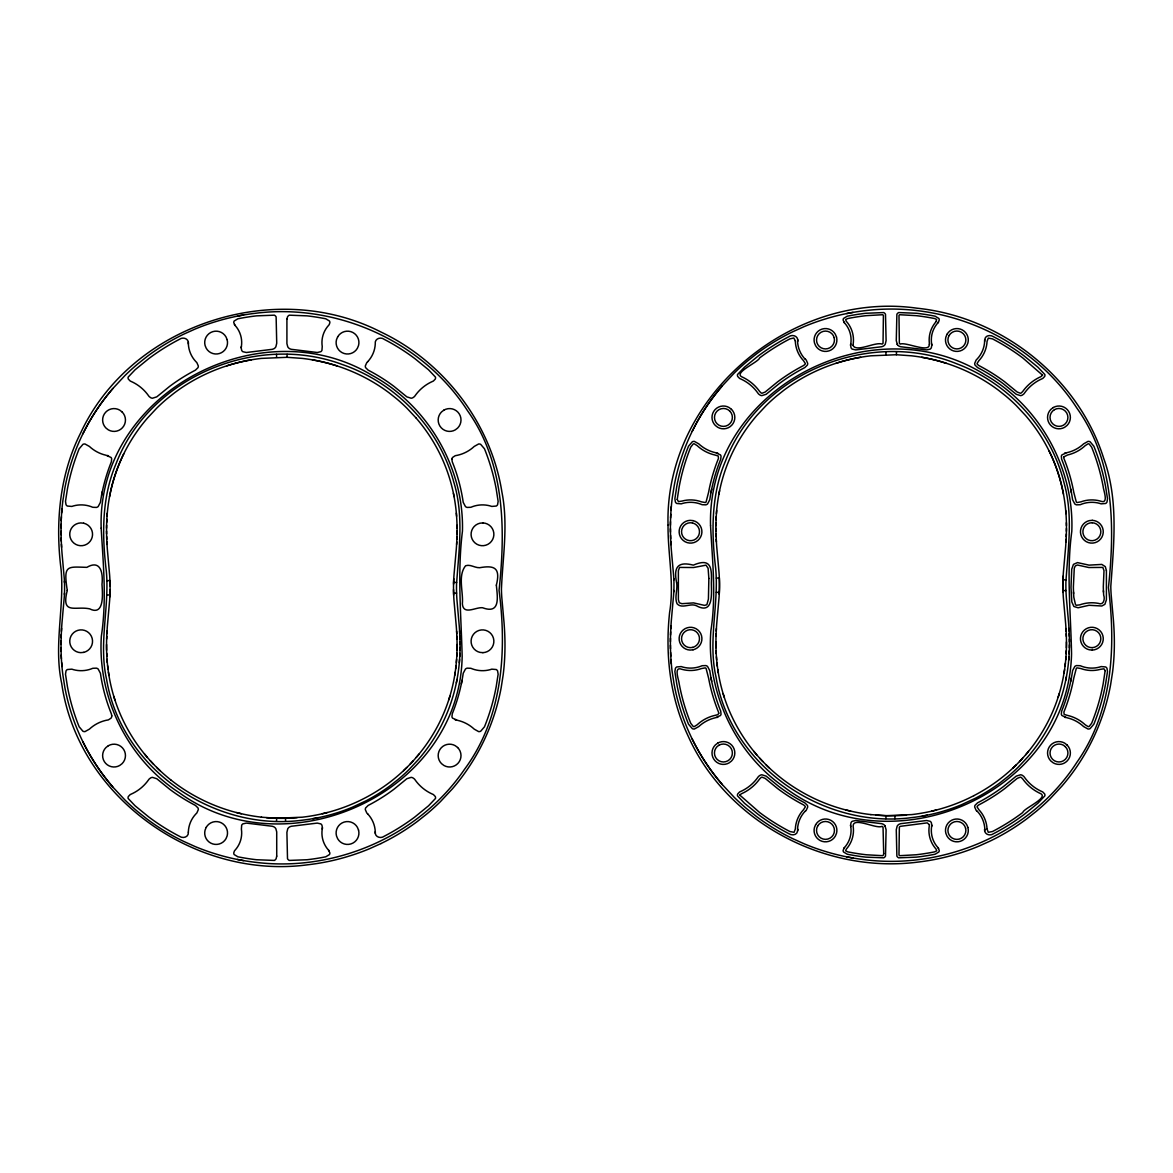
<?xml version="1.0" encoding="UTF-8"?>
<svg xmlns="http://www.w3.org/2000/svg" width="1173" height="1173" viewBox="0 0 1173 1173"><rect width="100%" height="100%" fill="white"/><g stroke="black" fill="none" stroke-linecap="round" stroke-linejoin="round"><path stroke-width="1.5" d="M456.884 636.323A225.377 225.377 0 0 1 457.074 644.52L457.074 647.379A192.401 192.401 0 0 1 456.781 656.264M1066.257 633.743A225.377 225.377 0 0 1 1066.448 641.939L1066.448 644.783A192.401 192.401 0 0 1 1066.169 653.684M188.354 343.894C189.205 338.792 183.105 336.49 179.425 339.334A219.102 219.102 0 0 0 148.78 358.601L135.1 369.774L128.136 377.134A3.182 3.182 0 0 0 128.326 379.055L130.188 380.99A7.551 7.551 0 0 0 131.039 381.401A42.213 42.213 0 0 1 148.399 395.536A6.862 6.862 0 0 0 149.382 396.738L150.774 397.735A4.853 4.853 0 0 0 152.475 398.219L156.757 396.87L169.645 386.372A184.41 184.41 0 0 1 195.436 370.155L197.988 367.662A3.944 3.944 0 0 0 198.31 365.947L196.859 362.648A10.762 10.762 0 0 0 195.862 361.621A27.756 27.756 0 0 1 188.354 343.894A8.856 8.856 0 0 0 188.252 342.179M367.75 813.959A27.756 27.756 0 0 1 375.272 831.701C374.407 836.789 380.521 839.091 384.187 836.261A219.102 219.102 0 0 0 414.831 816.995L428.526 805.807L435.491 798.461A3.182 3.182 0 0 0 435.3 796.526L433.438 794.59A7.551 7.551 0 0 0 432.588 794.194A42.213 42.213 0 0 1 415.227 780.06A6.862 6.862 0 0 0 414.245 778.843L412.837 777.846A4.853 4.853 0 0 0 411.151 777.376L406.855 778.711L393.981 789.224A184.41 184.41 0 0 1 368.175 805.426L365.639 807.933A3.944 3.944 0 0 0 365.316 809.634L366.768 812.948A10.762 10.762 0 0 0 367.75 813.959M241.198 347.809L241.682 350.375A3.827 3.827 0 0 0 242.826 351.695L246.345 352.501L271.154 349.451A7.009 7.009 0 0 0 272.473 349.275L273.808 348.777A5.103 5.103 0 0 0 275.86 346.812L276.725 343.22L276.124 316.886A4.12 4.12 0 0 0 274.335 315.17L256.564 315.86A224.952 224.952 0 0 0 237.87 318.792L234.16 321.021A3.182 3.182 0 0 0 233.764 322.707L235.069 325.405A25.601 25.601 0 0 1 241.389 346.49A7.83 7.83 0 0 0 241.198 347.809L241.389 346.49M322.428 827.786L321.945 825.22A3.827 3.827 0 0 0 320.801 823.886L317.282 823.094L292.458 826.129A7.009 7.009 0 0 0 291.153 826.32L289.819 826.804A5.103 5.103 0 0 0 287.752 828.768L286.901 832.361L287.502 858.709A4.12 4.12 0 0 0 289.291 860.425L307.062 859.736A224.952 224.952 0 0 0 325.757 856.803L329.466 854.56A3.182 3.182 0 0 0 329.862 852.874L328.543 850.176A25.601 25.601 0 0 1 322.223 829.091A7.83 7.83 0 0 0 322.428 827.786L322.238 829.106M850.572 345.214L851.055 347.78A3.827 3.827 0 0 0 852.199 349.114L855.718 349.906L880.542 346.871A7.009 7.009 0 0 0 881.847 346.68L883.181 346.196A5.103 5.103 0 0 0 885.248 344.232L886.099 340.639L885.498 314.291A4.12 4.12 0 0 0 883.709 312.575L865.938 313.264A224.952 224.952 0 0 0 847.243 316.197L843.534 318.44A3.182 3.182 0 0 0 843.138 320.126L844.457 322.824A25.601 25.601 0 0 1 850.777 343.909A7.83 7.83 0 0 0 850.572 345.214L850.762 343.894M931.802 825.191L931.318 822.625A3.827 3.827 0 0 0 930.174 821.305L926.655 820.499L901.846 823.549A7.009 7.009 0 0 0 900.527 823.725L899.192 824.223A5.103 5.103 0 0 0 897.14 826.188L896.275 829.78L896.876 856.114A4.12 4.12 0 0 0 898.665 857.83L916.436 857.14A224.952 224.952 0 0 0 935.13 854.208L938.84 851.979A3.182 3.182 0 0 0 939.236 850.293L937.931 847.595A25.601 25.601 0 0 1 931.611 826.51A7.83 7.83 0 0 0 931.802 825.191L931.611 826.51M456.752 633.699A305.948 305.948 0 0 0 456.268 626.191L453.995 600.605A207.944 207.944 0 0 1 453.672 595.034L453.555 591.397A156.302 156.302 0 0 1 453.555 584.198L453.672 580.562A207.944 207.944 0 0 1 453.995 574.975L456.268 549.404A306.065 306.065 0 0 0 456.752 541.882M317.898 817.757A184.733 184.733 0 0 1 302.561 820.162C214.087 832.053 121.347 768.858 106.596 679.416C98.459 643.581 109.514 607.394 106.347 571.368C101.948 535.387 101.567 497.704 116.054 463.746C149.308 376.856 256.608 332.326 342.663 364.642C395.697 382.897 439.142 427.676 453.775 482.059C464.053 515.387 458.848 550.254 456.546 584.257A153.296 153.296 0 0 0 456.546 591.324L456.664 594.902A204.952 204.952 0 0 0 456.986 600.4L459.244 625.957A309.086 309.086 0 0 1 459.743 633.552M1066.125 539.301A306.065 306.065 0 0 1 1065.641 546.809L1063.383 572.395A207.944 207.944 0 0 0 1063.046 577.981L1062.929 581.603A156.302 156.302 0 0 0 1062.929 588.802L1063.046 592.438A207.944 207.944 0 0 0 1063.383 598.025L1065.641 623.596A305.948 305.948 0 0 1 1066.125 631.118M927.286 815.176A184.733 184.733 0 0 1 911.934 817.581C823.461 829.458 730.72 766.262 715.97 676.821C707.832 641.001 718.888 604.799 715.721 568.788C711.322 532.791 710.941 495.123 725.442 461.165C759.298 372.545 870.058 328.293 956.831 363.821C1008.883 383.38 1050.773 428.819 1064.102 483.056C1073.28 515.358 1068.002 548.861 1065.92 581.676A153.296 153.296 0 0 0 1065.92 588.743L1066.037 592.306A204.952 204.952 0 0 0 1066.36 597.805L1068.632 623.376A309.086 309.086 0 0 1 1069.116 630.957M416.239 418.16L406.899 408.16A174.044 174.044 0 0 0 396.562 398.732L389.128 392.838A176.566 176.566 0 0 0 351.006 371.064A177.812 177.812 0 0 0 336.9 365.859A179.088 179.088 0 0 0 317.311 360.771A181.727 181.727 0 0 0 302.223 358.395L287.004 357.31L287.136 354.319M1049.278 451.326A168.208 168.208 0 0 0 1025.598 415.579L1016.273 405.579A174.044 174.044 0 0 0 1005.935 396.151L998.502 390.242A176.566 176.566 0 0 0 960.394 368.469A177.812 177.812 0 0 0 946.274 363.278A179.088 179.088 0 0 0 926.699 358.176A181.727 181.727 0 0 0 911.597 355.815L896.377 354.73L896.509 351.739M276.491 821.261L276.696 818.27L302.223 817.2A180.07 180.07 0 0 0 327.208 812.552M885.864 818.681L886.07 815.69L911.597 814.605A180.07 180.07 0 0 0 936.582 809.957M797.625 830.821L797.728 829.106A8.856 8.856 0 0 1 797.625 830.821C797.259 835.22 791.834 835.792 788.813 833.666A219.102 219.102 0 0 1 758.169 814.399L744.474 803.226L737.509 795.866A3.182 3.182 0 0 1 737.7 793.945L739.562 792.01A7.551 7.551 0 0 1 740.412 791.599A42.213 42.213 0 0 0 757.773 777.464A6.862 6.862 0 0 1 758.755 776.262L760.163 775.265A4.853 4.853 0 0 1 761.849 774.781L766.145 776.13L779.019 786.628A184.41 184.41 0 0 0 804.825 802.845L807.361 805.338A3.944 3.944 0 0 1 807.684 807.053L806.232 810.352A10.762 10.762 0 0 1 805.25 811.379M984.748 339.598L984.646 341.299A27.756 27.756 0 0 1 977.124 359.041A10.762 10.762 0 0 0 976.141 360.052L974.69 363.366A3.944 3.944 0 0 0 975.012 365.067L977.564 367.574A184.41 184.41 0 0 1 1003.355 383.776L1016.243 394.289L1020.525 395.624A4.853 4.853 0 0 0 1022.226 395.154L1023.618 394.157A6.862 6.862 0 0 0 1024.601 392.94A42.213 42.213 0 0 1 1041.961 378.806A7.551 7.551 0 0 0 1042.812 378.41L1044.674 376.474A3.182 3.182 0 0 0 1044.864 374.539L1037.9 367.193L1024.22 356.006A219.102 219.102 0 0 0 993.56 336.754C990.54 334.613 985.129 335.199 984.748 339.598A8.856 8.856 0 0 0 984.646 341.299M897.14 344.232A5.073 5.073 0 0 0 899.192 346.196L900.527 346.68A7.009 7.009 0 0 0 901.846 346.871L926.655 349.906L930.174 349.114A3.827 3.827 0 0 0 931.318 347.78L931.802 345.214A7.83 7.83 0 0 0 931.611 343.894A25.601 25.601 0 0 1 937.931 322.824L939.236 320.126A3.182 3.182 0 0 0 938.84 318.44L935.13 316.197A224.952 224.952 0 0 0 916.436 313.264L898.665 312.575A4.12 4.12 0 0 0 896.876 314.291L896.275 340.639L897.389 344.627M885.234 826.188A5.073 5.073 0 0 0 883.181 824.223L881.847 823.725A7.009 7.009 0 0 0 880.542 823.549L855.718 820.499L852.199 821.305A3.827 3.827 0 0 0 851.055 822.625L850.572 825.191A7.83 7.83 0 0 0 850.762 826.51A25.601 25.601 0 0 1 844.443 847.595L843.138 850.293A3.182 3.182 0 0 0 843.534 851.979L847.243 854.208A224.952 224.952 0 0 0 865.938 857.14L883.709 857.83A4.12 4.12 0 0 0 885.498 856.114L886.099 829.78L884.985 825.777M61.641 512.982A223.691 223.691 0 0 1 62.829 500.988L64.808 488.364A211.902 211.902 0 0 1 82.872 433.849A211.976 211.976 0 0 1 93.166 415.301A214.527 214.527 0 0 1 112.916 388.439L124.734 375.785A219.747 219.747 0 0 1 137.798 363.894L147.168 356.445A222.064 222.064 0 0 1 183.721 334.173L195.099 329.056A223.119 223.119 0 0 1 212.797 322.531L218.852 320.684A224.893 224.893 0 0 1 243.617 314.98M671.015 510.387A223.691 223.691 0 0 1 672.202 498.408L674.182 485.783A211.902 211.902 0 0 1 692.246 431.268A211.976 211.976 0 0 1 702.539 412.72A214.527 214.527 0 0 1 722.304 385.858L734.107 373.205A219.747 219.747 0 0 1 747.172 361.299L756.541 353.85A222.064 222.064 0 0 1 793.095 331.592L804.473 326.461A223.119 223.119 0 0 1 822.17 319.95L828.226 318.088A224.893 224.893 0 0 1 853.006 312.385M936.127 321.241L936.64 319.452L934.646 318.543A222.371 222.371 0 0 0 916.157 315.654L899.735 314.731A1.73 1.73 0 0 0 898.987 315.449L899.354 343.234A2.683 2.683 0 0 0 900.307 344.07C905.937 341.71 930.028 353.63 929.236 344.276M973.869 795.661L969.455 797.875A178.926 178.926 0 0 1 931.655 811.159M380.946 843.578L369.451 848.753A225.509 225.509 0 0 1 351.548 855.337L345.449 857.199A227.283 227.283 0 0 1 320.405 862.976A229.893 229.893 0 0 1 307.634 864.794C195.055 879.999 77.931 797.361 61.685 683.346C53.489 645.575 64.53 607.482 61.099 569.594C55.204 523.349 59.398 474.86 80.732 432.793C131.288 324.334 275.2 277.708 380.946 332.018C443.907 361.885 491.047 423.233 501.941 492.249C508.334 524.36 502.792 556.808 501.428 589.037A125.262 125.262 0 0 0 501.604 594.315A160.115 160.115 0 0 0 501.78 597.233L504.023 622.511A354.451 354.451 0 0 1 504.595 631.221A300.757 300.757 0 0 1 504.859 637.555A273.206 273.206 0 0 1 504.976 644.285A251.99 251.99 0 0 1 504.903 651.411A240.509 240.509 0 0 1 504.61 658.903A231.682 231.682 0 0 1 504.053 666.733A226.096 226.096 0 0 1 503.173 674.9L501.179 687.657A214.307 214.307 0 0 1 482.895 742.788A214.366 214.366 0 0 1 472.484 761.541A216.917 216.917 0 0 1 452.514 788.711L440.564 801.496A222.152 222.152 0 0 1 427.368 813.534L417.896 821.056A224.454 224.454 0 0 1 380.946 843.563M1070.7 489.082A178.897 178.897 0 0 1 1072.591 499.742L1074.835 503.979A4.868 4.868 0 0 0 1076.521 504.845L1080.142 504.713A11.378 11.378 0 0 0 1081.755 504.097A29.369 29.369 0 0 1 1099.644 503.364A14.267 14.267 0 0 0 1101.198 503.847L1105.64 503.466A3.827 3.827 0 0 0 1106.975 502.088L1107.503 498.774L1105.553 486.267A209.381 209.381 0 0 0 1093.852 446.195L1090.04 441.722A4.501 4.501 0 0 0 1088.001 441.4L1083.617 443.849A36.128 36.128 0 0 1 1067.049 452.646L1061.976 454.845A3.842 3.842 0 0 0 1061.33 456.194L1061.638 459.215A174.689 174.689 0 0 1 1071.404 492.66M711.674 681.337A178.897 178.897 0 0 1 709.782 670.663L707.539 666.425A4.868 4.868 0 0 0 705.853 665.575L702.231 665.707A11.378 11.378 0 0 0 700.618 666.323A29.369 29.369 0 0 1 682.73 667.056A14.267 14.267 0 0 0 681.176 666.572L676.733 666.953A3.827 3.827 0 0 0 675.413 668.317L674.871 671.63L676.821 684.138A209.381 209.381 0 0 0 688.522 724.21L692.349 728.682A4.501 4.501 0 0 0 694.387 729.019L698.756 726.571A36.128 36.128 0 0 1 715.325 717.773L720.413 715.559A3.842 3.842 0 0 0 721.043 714.225L720.735 711.19A174.689 174.689 0 0 1 710.97 677.759M107.036 516.252A178.091 178.091 0 0 1 107.975 506.707L108.415 503.422A169.836 169.836 0 0 1 110.203 493.32A166.434 166.434 0 0 1 123.722 453.907A168.194 168.194 0 0 1 147.402 418.16L156.727 408.16A174.044 174.044 0 0 1 167.065 398.732L174.498 392.838A176.566 176.566 0 0 1 212.606 371.064A177.812 177.812 0 0 1 226.726 365.859L231.536 364.378A179.41 179.41 0 0 1 251.315 359.832M718.902 494.141A166.566 166.566 0 0 1 733.096 451.312A168.194 168.194 0 0 1 756.776 415.565L766.101 405.579A174.044 174.044 0 0 1 776.438 396.151L783.872 390.242A176.566 176.566 0 0 1 821.994 368.469A177.812 177.812 0 0 1 836.1 363.278L840.924 361.797A179.41 179.41 0 0 1 860.689 357.252M106.963 580.694L109.954 580.562A170.935 170.935 0 0 1 110.071 584.198A156.302 156.302 0 0 1 110.071 591.397A172.944 172.944 0 0 1 109.851 596.866M716.336 578.098L719.328 577.981A170.935 170.935 0 0 1 719.445 581.603A156.302 156.302 0 0 1 719.474 586.999A170.935 170.935 0 0 1 719.328 592.438A207.944 207.944 0 0 1 719.005 598.025L716.732 623.596A305.948 305.948 0 0 0 716.248 631.118M287.004 357.31L261.403 358.395A181.727 181.727 0 0 0 246.301 360.771A179.088 179.088 0 0 0 226.726 365.859M896.377 354.73L870.777 355.815A181.727 181.727 0 0 0 855.689 358.176A179.088 179.088 0 0 0 836.1 363.278M453.599 593.201L456.605 593.098M1062.987 590.62L1065.978 590.518M1062.987 579.799L1065.978 579.902M453.599 582.38L456.605 582.482M886.07 815.69L870.777 814.605M276.696 818.27L261.403 817.2M716.336 592.306L719.328 592.438M106.963 594.902L109.954 595.034A207.944 207.944 0 0 1 109.617 600.605L107.359 626.191A305.948 305.948 0 0 0 106.875 633.699M711.674 489.082A178.897 178.897 0 0 0 709.782 499.742L707.539 503.979A4.868 4.868 0 0 1 705.853 504.845L702.231 504.713A11.378 11.378 0 0 1 700.618 504.097A29.369 29.369 0 0 0 682.73 503.364A14.267 14.267 0 0 1 681.176 503.847L676.733 503.466A3.827 3.827 0 0 1 675.413 502.088L674.871 498.774L676.821 486.267A209.381 209.381 0 0 1 688.522 446.195L692.349 441.722A4.501 4.501 0 0 1 694.387 441.4L698.756 443.849A36.128 36.128 0 0 0 715.325 452.646L720.413 454.845A3.842 3.842 0 0 1 721.043 456.194L720.735 459.215A174.689 174.689 0 0 0 710.97 492.66M102.3 491.663A178.897 178.897 0 0 0 100.409 502.337L98.165 506.575A4.868 4.868 0 0 1 96.479 507.425L92.858 507.293A11.378 11.378 0 0 1 91.245 506.677A29.369 29.369 0 0 0 73.356 505.944A14.267 14.267 0 0 1 71.802 506.428L67.36 506.047A3.827 3.827 0 0 1 66.025 504.683L65.497 501.37L67.448 488.862A209.381 209.381 0 0 1 79.148 448.79L82.96 444.318A4.501 4.501 0 0 1 84.999 443.981L89.383 446.429A36.128 36.128 0 0 0 105.951 455.227L111.024 457.441A3.842 3.842 0 0 1 111.67 458.775L111.362 461.81A174.689 174.689 0 0 0 101.596 495.241M1070.7 681.337A178.897 178.897 0 0 0 1072.591 670.663L1074.835 666.425A4.868 4.868 0 0 1 1076.521 665.575L1080.142 665.707A11.378 11.378 0 0 1 1081.755 666.323A29.369 29.369 0 0 0 1099.644 667.056A14.267 14.267 0 0 1 1101.198 666.572L1105.64 666.953A3.827 3.827 0 0 1 1106.975 668.317L1107.503 671.63L1105.553 684.138A209.381 209.381 0 0 1 1093.852 724.21L1090.04 728.682A4.501 4.501 0 0 1 1088.001 729.019L1083.617 726.571A36.128 36.128 0 0 0 1067.049 717.773L1061.976 715.559A3.842 3.842 0 0 1 1061.33 714.225L1061.638 711.19A174.689 174.689 0 0 0 1071.404 677.759M461.326 683.918A178.897 178.897 0 0 0 463.218 673.258L465.461 669.021A4.868 4.868 0 0 1 467.147 668.155L470.769 668.287A11.378 11.378 0 0 1 472.382 668.903A29.369 29.369 0 0 0 490.27 669.636A14.267 14.267 0 0 1 491.824 669.153L496.267 669.534A3.827 3.827 0 0 1 497.587 670.912L498.129 674.226L496.179 686.733A209.381 209.381 0 0 1 484.478 726.805L480.651 731.278A4.501 4.501 0 0 1 478.613 731.6L474.244 729.151A36.128 36.128 0 0 0 457.675 720.354L452.587 718.155A3.842 3.842 0 0 1 451.957 716.806L452.265 713.785A174.689 174.689 0 0 0 462.03 680.34M946.274 363.278L941.464 361.797A179.41 179.41 0 0 0 921.685 357.252M336.9 365.859L332.076 364.378A179.41 179.41 0 0 0 312.311 359.832M671.015 660.018A223.691 223.691 0 0 0 672.202 672.012L674.182 684.636A211.902 211.902 0 0 0 692.246 739.151A211.976 211.976 0 0 0 702.539 757.699A214.527 214.527 0 0 0 722.304 784.561L734.107 797.215A219.747 219.747 0 0 0 747.172 809.106L756.541 816.555A222.064 222.064 0 0 0 793.095 838.827L804.473 843.944A223.119 223.119 0 0 0 822.17 850.469L828.226 852.316A224.893 224.893 0 0 0 853.006 858.02M61.641 662.613A223.691 223.691 0 0 0 62.829 674.592L64.808 687.217A211.902 211.902 0 0 0 82.872 741.732A211.976 211.976 0 0 0 93.166 760.28A214.527 214.527 0 0 0 112.916 787.142L124.734 799.795A219.747 219.747 0 0 0 137.798 811.701L147.168 819.15A222.064 222.064 0 0 0 183.721 841.408L195.099 846.539A223.119 223.119 0 0 0 212.797 853.05L218.852 854.912A224.893 224.893 0 0 0 243.617 860.615M931.611 343.894L931.802 345.214M850.762 826.51L850.572 825.191M984.748 830.821A8.856 8.856 0 0 1 984.646 829.106C983.78 834.208 989.895 836.51 993.575 833.666A219.102 219.102 0 0 0 1024.22 814.399L1037.9 803.226L1044.864 795.866A3.182 3.182 0 0 0 1044.674 793.945L1042.812 792.01A7.551 7.551 0 0 0 1041.961 791.599A42.213 42.213 0 0 1 1024.601 777.464A6.862 6.862 0 0 0 1023.618 776.262L1022.226 775.265A4.853 4.853 0 0 0 1020.525 774.781L1016.243 776.13L1003.355 786.628A184.41 184.41 0 0 1 977.564 802.845L975.012 805.338A3.944 3.944 0 0 0 974.69 807.053L976.141 810.352A10.762 10.762 0 0 0 977.138 811.379M797.625 339.598A8.856 8.856 0 0 1 797.728 341.299C798.593 336.211 792.479 333.909 788.813 336.739A219.102 219.102 0 0 0 758.169 356.006L744.474 367.193L737.509 374.539A3.182 3.182 0 0 0 737.7 376.474L739.562 378.41A7.551 7.551 0 0 0 740.412 378.806A42.213 42.213 0 0 1 757.773 392.94A6.862 6.862 0 0 0 758.755 394.157L760.163 395.154A4.853 4.853 0 0 0 761.849 395.624L766.145 394.289L779.019 383.776A184.41 184.41 0 0 1 804.825 367.574L807.361 365.067A3.944 3.944 0 0 0 807.684 363.366L806.232 360.052A10.762 10.762 0 0 0 805.25 359.041M885.864 351.739L885.996 354.73M276.491 354.319L276.623 357.31M716.116 633.743A225.377 225.377 0 0 0 715.926 641.939L715.926 644.783A192.401 192.401 0 0 0 716.219 653.684M106.743 636.323A225.377 225.377 0 0 0 106.552 644.52L106.552 647.379A192.401 192.401 0 0 0 106.831 656.264M894.911 815.704L894.911 818.739M285.538 818.299L285.538 821.32M1103.5 592.13A132.71 132.71 0 0 1 1103.309 586.544L1103.998 570.664L1102.811 567.409L1088.837 567.527L1077.444 565.005L1075.26 565.943L1074.263 568.304L1073.383 586.881A162.519 162.519 0 0 0 1073.603 593.714M1103.426 590.679A167.592 167.592 0 0 0 1103.69 595.18C1105.201 599.051 1103.588 605.767 1098.207 603.333A35.923 35.923 0 0 0 1079.673 604.887L1076.374 605.253A2.522 2.522 0 0 1 1075.509 604.725L1073.823 597.277A197.475 197.475 0 0 1 1073.515 591.984M977.256 811.232A27.976 27.976 0 0 1 984.836 829.106M797.537 829.106A27.976 27.976 0 0 1 805.118 811.232M929.485 344.261A27.756 27.756 0 0 1 936.318 321.402M805.118 359.173A27.976 27.976 0 0 1 797.537 341.299M922.198 816.115A182.402 182.402 0 0 0 942.286 811.496L947.197 809.986A180.789 180.789 0 0 0 961.537 804.707L975.247 798.314A179.19 179.19 0 0 0 1000.305 782.567L1007.856 776.555A177.05 177.05 0 0 0 1018.384 766.966L1027.885 756.805A171.185 171.185 0 0 0 1051.961 720.413A169.425 169.425 0 0 0 1066.404 676.821M1065.729 680.296A172.827 172.827 0 0 0 1067.547 670.003L1068.002 666.675A181.082 181.082 0 0 0 1068.955 656.968M1069.292 650.78A186.8 186.8 0 0 1 1068.706 660.15M1069.439 644.813A195.598 195.598 0 0 1 1069.16 653.845M1069.409 639.094A207.254 207.254 0 0 1 1069.395 647.76M1069.248 633.611A228.368 228.368 0 0 1 1069.439 641.924M1068.97 628.376A256.037 256.037 0 0 1 1069.336 636.323M716.63 452.895A8.446 8.446 0 0 1 717.817 453.145M844.457 322.824A5.337 5.337 0 0 1 843.768 321.974M1065.744 717.524A8.446 8.446 0 0 1 1064.556 717.26M937.931 847.595A5.337 5.337 0 0 1 938.605 848.431M846.73 313.558A227.489 227.489 0 0 1 865.645 310.596C946.875 300.699 1032.357 339.012 1076.902 408.131C1114.335 460.461 1114.98 526.413 1108.426 587.6C1115.963 647.247 1112.708 711.381 1076.902 762.274C1032.357 831.408 946.875 869.706 865.645 859.824A227.489 227.489 0 0 1 846.73 856.862M692.246 431.268A213.677 213.677 0 0 1 722.304 385.858M670.604 517.982A229.292 229.292 0 0 1 671.337 506.472M670.428 525.225A238.119 238.119 0 0 1 670.78 514.229M670.457 532.087A249.6 249.6 0 0 1 670.487 521.648M670.663 538.568A270.816 270.816 0 0 1 670.428 528.7M670.971 544.639A298.367 298.367 0 0 1 670.545 535.372M670.795 541.647A352.032 352.032 0 0 0 671.367 550.298L673.61 575.591A162.504 162.504 0 0 1 673.859 579.961M673.786 578.553A130.1 130.1 0 0 1 673.947 582.644L673.947 587.776A130.1 130.1 0 0 1 673.786 591.852M673.859 590.459A162.504 162.504 0 0 1 673.61 594.814L671.367 620.106A352.032 352.032 0 0 0 670.795 628.757M670.545 635.033A298.367 298.367 0 0 1 670.971 625.766M670.428 641.704A270.816 270.816 0 0 1 670.663 631.851M670.487 648.772A249.6 249.6 0 0 1 670.457 638.317M670.78 656.191A238.119 238.119 0 0 1 670.428 645.194M671.337 663.933A229.292 229.292 0 0 1 670.604 652.437M722.304 784.546A213.677 213.677 0 0 1 692.246 739.151M938.605 321.974A5.337 5.337 0 0 1 937.931 322.824M1064.556 453.145A8.446 8.446 0 0 1 1065.744 452.895M843.768 848.431A5.337 5.337 0 0 1 844.457 847.595M717.817 717.26A8.446 8.446 0 0 1 716.63 717.524M906.509 815.118A180.422 180.422 0 0 1 875.908 815.118M870.967 814.605A180.07 180.07 0 0 1 845.982 809.957M973.854 795.661A175.642 175.642 0 0 0 1002.27 777.259A173.208 173.208 0 0 0 1016.273 764.84M1022.621 758.227A171.962 171.962 0 0 1 1012.944 768.051M1028.501 751.409A170.965 170.965 0 0 1 1019.498 761.57M1025.613 754.84A168.472 168.472 0 0 0 1049.278 719.093L1051.008 715.442A165.598 165.598 0 0 0 1059.234 693.698M1064.571 669.578A167.93 167.93 0 0 1 1058.119 697.275M1065.407 663.068A173.003 173.003 0 0 1 1064.058 672.906M1065.964 656.763A177.856 177.856 0 0 1 1065.025 666.293M1066.301 650.663A183.882 183.882 0 0 1 1065.714 659.886M1065.978 628.552A252.825 252.825 0 0 1 1066.345 636.411M1063.046 592.438A172.944 172.944 0 0 1 1062.899 586.999L1062.899 583.406A172.944 172.944 0 0 1 1063.149 576.134M1066.345 534.008A253.06 253.06 0 0 1 1065.978 541.867M1066.448 528.48A225.377 225.377 0 0 1 1066.257 536.677M1066.404 522.718A204.278 204.278 0 0 1 1066.418 531.266M1066.448 525.621A192.607 192.607 0 0 0 1066.169 516.736A183.809 183.809 0 0 0 1065.714 510.534M1065.964 513.657A178.091 178.091 0 0 0 1065.025 504.111L1064.585 500.842A169.836 169.836 0 0 0 1062.797 490.725A166.434 166.434 0 0 0 1049.278 451.312A166.566 166.566 0 0 1 1063.471 494.141M719.592 490.725A169.836 169.836 0 0 0 717.803 500.842L717.348 504.111A178.091 178.091 0 0 0 716.41 513.657M716.073 519.756A183.809 183.809 0 0 1 716.659 510.534M715.926 525.621A192.607 192.607 0 0 1 716.219 516.736M715.955 531.266A204.278 204.278 0 0 1 715.985 522.718M716.116 536.677A225.377 225.377 0 0 1 715.926 528.48M716.395 541.867A253.06 253.06 0 0 1 716.029 534.008M716.248 539.301A306.065 306.065 0 0 0 716.732 546.809L719.005 572.395A207.944 207.944 0 0 1 719.328 577.981A172.944 172.944 0 0 1 719.474 583.406L719.474 586.999A172.944 172.944 0 0 1 719.24 594.286M716.029 636.411A252.825 252.825 0 0 1 716.395 628.552M715.985 647.701A204.366 204.366 0 0 1 715.926 641.939M716.659 659.886A183.882 183.882 0 0 1 716.073 650.663M717.348 666.293A177.856 177.856 0 0 1 716.41 656.763M718.316 672.906A173.003 173.003 0 0 1 716.967 663.068M724.254 697.275A167.93 167.93 0 0 1 717.803 669.578M723.14 693.698A165.598 165.598 0 0 0 731.365 715.442L733.11 719.093A168.472 168.472 0 0 0 756.776 754.84M762.875 761.57A170.965 170.965 0 0 1 753.872 751.409M769.444 768.051A171.962 171.962 0 0 1 759.767 758.227M766.101 764.84A173.208 173.208 0 0 0 780.104 777.259A175.657 175.657 0 0 0 808.505 795.646L812.918 797.875A178.926 178.926 0 0 0 850.718 811.159M1066.448 641.939A204.366 204.366 0 0 1 1066.404 647.701M328.543 850.176A5.337 5.337 0 0 1 329.232 851.026M456.37 720.105A8.446 8.446 0 0 1 455.183 719.855M367.75 361.621A27.756 27.756 0 0 0 375.272 343.894C374.407 338.792 380.521 336.49 384.187 339.334A219.102 219.102 0 0 1 414.831 358.601L428.526 369.774L435.491 377.134A3.182 3.182 0 0 1 435.3 379.055L433.438 380.99A7.551 7.551 0 0 1 432.588 381.401A42.213 42.213 0 0 0 415.227 395.536A6.862 6.862 0 0 1 414.245 396.738L412.837 397.735A4.853 4.853 0 0 1 411.151 398.219L406.855 396.87L393.981 386.372A184.41 184.41 0 0 0 368.175 370.155L365.639 367.662A3.944 3.944 0 0 1 365.316 365.947L366.768 362.648A10.762 10.762 0 0 1 367.75 361.621M235.069 325.405A5.337 5.337 0 0 1 234.395 324.569M107.256 455.476A8.446 8.446 0 0 1 108.444 455.74M312.824 818.71A182.402 182.402 0 0 0 332.912 814.077L337.824 812.581A180.789 180.789 0 0 0 352.164 807.303L365.873 800.895A179.19 179.19 0 0 0 390.932 785.148L398.483 779.151A177.05 177.05 0 0 0 409.01 769.561L418.512 759.386A171.185 171.185 0 0 0 442.588 723.008A169.425 169.425 0 0 0 457.03 679.416M456.341 682.877A172.827 172.827 0 0 0 458.159 672.598L458.614 669.255A181.082 181.082 0 0 0 459.581 659.563M459.919 653.361A186.8 186.8 0 0 1 459.317 662.73M460.065 647.408A195.598 195.598 0 0 1 459.772 656.44M460.036 641.675A207.254 207.254 0 0 1 460.021 650.355M459.875 636.191A228.368 228.368 0 0 1 460.065 644.505M459.596 630.957A256.037 256.037 0 0 1 459.963 638.904M237.357 316.138A227.489 227.489 0 0 1 256.271 313.176C337.501 303.294 422.984 341.592 467.528 410.726C504.947 463.1 505.651 529.126 499.053 590.356C507.044 651.719 502.645 717.949 464.449 769.415C419.186 835.777 335.654 872.038 256.271 862.404A227.489 227.489 0 0 1 237.357 859.442M82.872 433.849A213.677 213.677 0 0 1 112.931 388.454M61.216 520.563A229.292 229.292 0 0 1 61.964 509.067M61.055 527.806A238.119 238.119 0 0 1 61.392 516.809M61.084 534.683A249.6 249.6 0 0 1 61.113 524.228M61.275 541.149A270.816 270.816 0 0 1 61.04 531.296M61.597 547.234A298.367 298.367 0 0 1 61.172 537.967M61.421 544.243A352.032 352.032 0 0 0 61.993 552.894L64.236 578.186A162.504 162.504 0 0 1 64.486 582.541M64.412 581.148A130.1 130.1 0 0 1 64.574 585.224L64.574 590.356A130.1 130.1 0 0 1 64.412 594.447M64.486 593.039A162.504 162.504 0 0 1 64.236 597.409L61.993 622.702A352.032 352.032 0 0 0 61.421 631.353M61.172 637.628A298.367 298.367 0 0 1 61.597 628.361M61.04 644.3A270.816 270.816 0 0 1 61.275 634.432M61.113 651.352A249.6 249.6 0 0 1 61.084 640.913M61.392 658.771A238.119 238.119 0 0 1 61.055 647.775M61.964 666.528A229.292 229.292 0 0 1 61.216 655.018M112.931 787.142A213.677 213.677 0 0 1 82.872 741.732M375.375 833.402A8.856 8.856 0 0 1 375.272 831.701M297.136 817.698A180.393 180.393 0 0 1 266.491 817.698M261.594 817.185A180.07 180.07 0 0 1 236.609 812.552M322.282 813.754A178.926 178.926 0 0 0 360.082 800.455L364.495 798.241A175.642 175.642 0 0 0 392.896 779.854A173.208 173.208 0 0 0 406.899 767.435M413.233 760.822A171.962 171.962 0 0 1 403.556 770.646M419.128 754.004A170.965 170.965 0 0 1 410.125 764.151M416.224 757.421A168.472 168.472 0 0 0 439.904 721.688L441.635 718.023A165.598 165.598 0 0 0 449.86 696.293M455.197 672.158A167.93 167.93 0 0 1 448.746 699.87M456.033 665.648A173.003 173.003 0 0 1 454.684 675.487M456.59 659.343A177.856 177.856 0 0 1 455.652 668.889M456.927 653.244A183.882 183.882 0 0 1 456.341 662.466M456.605 631.147A252.825 252.825 0 0 1 456.971 638.992M453.672 595.034A172.944 172.944 0 0 1 453.526 589.594M453.555 584.198A172.944 172.944 0 0 1 453.76 578.714M456.971 536.589A253.06 253.06 0 0 1 456.605 544.448M457.074 531.061A225.377 225.377 0 0 1 456.884 539.272M457.015 525.299A204.278 204.278 0 0 1 457.045 533.862M457.074 528.217A192.607 192.607 0 0 0 456.781 519.316A183.809 183.809 0 0 0 456.341 513.114M456.59 516.252A178.091 178.091 0 0 0 455.652 506.707L455.197 503.422A169.836 169.836 0 0 0 453.408 493.32M454.098 496.722A166.566 166.566 0 0 0 439.904 453.907A168.208 168.208 0 0 0 416.224 418.16M109.529 496.722A166.566 166.566 0 0 1 123.722 453.907M106.699 522.337A183.809 183.809 0 0 1 107.286 513.114M106.552 528.217A192.607 192.607 0 0 1 106.831 519.316M106.582 533.862A204.278 204.278 0 0 1 106.596 525.299M106.743 539.272A225.377 225.377 0 0 1 106.552 531.061M107.022 544.448A253.06 253.06 0 0 1 106.655 536.589M106.875 541.882A306.065 306.065 0 0 0 107.359 549.404L109.617 574.975A207.944 207.944 0 0 1 109.954 580.562A172.944 172.944 0 0 1 110.101 586.001M106.655 638.992A252.825 252.825 0 0 1 107.022 631.147M106.596 650.282A204.366 204.366 0 0 1 106.552 644.52M107.286 662.466A183.882 183.882 0 0 1 106.699 653.244M107.975 668.889A177.856 177.856 0 0 1 107.036 659.343M108.942 675.487A173.003 173.003 0 0 1 107.593 665.648M114.881 699.87A167.93 167.93 0 0 1 108.429 672.158M113.766 696.293A165.598 165.598 0 0 0 121.992 718.023L123.737 721.688A168.472 168.472 0 0 0 147.387 757.421M153.502 764.151A170.965 170.965 0 0 1 144.499 754.004M160.056 770.646A171.962 171.962 0 0 1 150.379 760.822M170.73 779.854A173.208 173.208 0 0 1 156.727 767.435M170.715 779.84A175.657 175.657 0 0 0 199.131 798.241L203.545 800.455A178.926 178.926 0 0 0 241.345 813.754M457.074 644.52A204.366 204.366 0 0 1 457.015 650.282M110.101 589.594A170.935 170.935 0 0 1 109.954 595.034M496.355 585.166C497.469 597.072 500.666 614.535 482.587 607.746C475.681 606.925 463.35 615.62 462.353 603.816C463.482 591.896 457.529 575.767 465.593 565.753C470.27 564.037 474.845 567.967 479.669 567.717C494.713 565.049 500.622 567.952 496.355 585.166M676.645 582.805C677.833 589.711 674.27 597.218 677.07 603.787C682.012 609.227 690.149 602.863 696.234 605.649C713.844 615.37 711.395 593.347 711.381 582.805C711.923 567.541 711.029 557.586 693.331 565.137C677.173 560.987 673.537 567.747 676.645 582.805M101.171 528.158C103.253 564.169 106.816 600.136 101.362 636.103C97.271 697.349 127.725 759.327 179.337 792.787C287.356 871.202 459.625 792.743 462.162 656.572C461.136 614.681 457.235 572.937 462.455 531.09C464.112 467.397 427.529 405.066 371.445 374.964C259.409 307.253 96.699 394.216 101.171 528.158M668.038 525.196C667.76 554.243 674.446 583.201 669.636 612.203C665.047 653.947 669.856 697.246 687.877 735.5C726.263 821.716 824.106 873.826 917.007 862.199A229.893 229.893 0 0 0 929.778 860.381A227.283 227.283 0 0 0 954.822 854.618L960.936 852.756A225.509 225.509 0 0 0 978.825 846.158L990.335 840.982A224.454 224.454 0 0 0 1027.269 818.475L1036.741 810.954A222.152 222.152 0 0 0 1049.952 798.916L1061.888 786.13A216.917 216.917 0 0 0 1081.873 758.96A214.366 214.366 0 0 0 1092.268 740.207A214.307 214.307 0 0 0 1110.552 685.076L1112.547 672.305A226.096 226.096 0 0 0 1113.426 664.153A231.682 231.682 0 0 0 1113.998 656.323A240.509 240.509 0 0 0 1114.291 648.83A251.99 251.99 0 0 0 1114.35 641.69A273.206 273.206 0 0 0 1114.233 634.96A300.757 300.757 0 0 0 1113.969 628.64A354.451 354.451 0 0 0 1113.397 619.931L1111.154 594.652A160.115 160.115 0 0 1 1110.978 591.735A125.262 125.262 0 0 1 1110.802 586.456C1113.807 543.7 1118.763 499.639 1103.676 458.32C1078.163 377.178 1001.214 316.798 917.007 308.206C791.599 290.259 664.387 396.65 668.038 525.196M710.545 525.577C712.363 560.694 716.395 595.781 710.867 630.839C706.102 691.234 734.547 752.934 784.62 787.391C893.122 869.736 1068.06 793.065 1071.55 653.977C1070.832 613.039 1066.257 572.248 1071.799 531.369C1074.336 468.467 1039.821 406.181 985.188 374.876C872.36 303.25 706.835 388.688 710.545 525.577M708.859 578.436L708.419 599.124L706.864 604.725L704.533 605.385L693.536 602.893L681.909 603.699L679.299 602.746L678.375 599.74L678.375 570.664L679.563 567.409L693.536 567.527L705.999 565.166L708.111 568.304L708.859 578.436M677.217 499.419L678.478 501.619L682.056 501.062A31.818 31.818 0 0 1 701.469 501.853L705.193 502.528A2.478 2.478 0 0 0 706.058 502.088L708.609 492.22A176.991 176.991 0 0 1 718.492 458.35L718.199 455.989L714.797 454.977A38.548 38.548 0 0 1 697.114 445.593L694.211 443.79A2.141 2.141 0 0 0 693.243 443.951L690.736 447.133A206.903 206.903 0 0 0 679.182 486.707L677.217 499.419M1105.157 670.633L1103.192 683.698A206.903 206.903 0 0 1 1091.638 723.286L1089.13 726.454A2.141 2.141 0 0 1 1088.163 726.615L1085.26 724.826A38.548 38.548 0 0 0 1067.591 715.427L1064.175 714.43L1063.882 712.055A176.991 176.991 0 0 0 1073.764 678.199L1076.315 668.317A2.478 2.478 0 0 1 1077.181 667.892L1080.905 668.551A31.818 31.818 0 0 0 1100.318 669.358L1103.896 668.786L1105.157 670.633M1106.403 570.621L1106.403 599.784L1104.878 604.344L1101.799 606.001L1089.043 605.283L1078.104 607.775L1073.881 606.5L1071.814 601.91L1070.993 587.6L1071.726 569.184L1073.442 564.389L1077.474 562.6L1089.043 565.137L1101.799 564.418L1105.303 566.632L1106.403 570.621M795.338 340.874L795.323 341.402A30.19 30.19 0 0 0 803.52 360.697L805.279 363.439A1.569 1.569 0 0 1 805.162 364.129L803.681 365.463A186.668 186.668 0 0 0 777.582 381.87L765.148 392.046L762.069 393.234A2.478 2.478 0 0 1 761.204 392.999L759.708 391.547A44.574 44.574 0 0 0 741.395 376.621C734.195 372.281 758.872 361.871 759.605 357.926A216.624 216.624 0 0 1 789.898 338.88L793.798 337.985L795.338 340.874M987.05 829.018L988.296 832.317L992.49 831.525A216.624 216.624 0 0 0 1022.768 812.493C1023.589 808.476 1048.105 798.212 1040.979 793.784A44.574 44.574 0 0 1 1022.665 778.872L1021.17 777.42A2.478 2.478 0 0 0 1020.305 777.171L1017.226 778.373L1004.792 788.549A186.668 186.668 0 0 1 978.693 804.957L977.226 806.291A1.569 1.569 0 0 0 977.094 806.965L978.869 809.707A30.19 30.19 0 0 1 987.05 829.018M739.84 795.118L759.605 812.493A216.624 216.624 0 0 0 789.898 831.525L794.077 832.317L795.323 829.018A30.19 30.19 0 0 1 803.52 809.707L805.279 806.965A1.569 1.569 0 0 0 805.162 806.291L803.681 804.957A186.668 186.668 0 0 1 777.582 788.549L765.148 778.373L762.069 777.171A2.478 2.478 0 0 0 761.204 777.42L759.708 778.872A44.574 44.574 0 0 1 741.395 793.784L739.87 795.001M1042.533 375.169L1040.979 376.621A44.574 44.574 0 0 0 1022.665 391.547L1021.17 392.999A2.478 2.478 0 0 1 1020.305 393.234L1017.226 392.046L1004.792 381.87A186.668 186.668 0 0 0 978.693 365.463L977.226 364.129A1.569 1.569 0 0 1 977.094 363.439L978.869 360.697A30.19 30.19 0 0 0 987.05 341.402L988.296 338.103L992.49 338.88A216.624 216.624 0 0 1 1022.768 357.926L1042.533 375.169M852.962 345.346C856.349 352.736 875.117 341.578 882.067 344.07A2.683 2.683 0 0 0 883.034 343.234L883.401 315.449A1.73 1.73 0 0 0 882.639 314.731L866.217 315.654A222.371 222.371 0 0 0 847.727 318.543L845.645 319.584L846.246 321.241A27.976 27.976 0 0 1 853.138 344.276L852.962 345.346M929.412 824.751L929.236 826.129A27.976 27.976 0 0 0 936.127 849.164L936.728 850.821L934.646 851.862A222.371 222.371 0 0 1 916.157 854.765L899.735 855.689A1.73 1.73 0 0 1 898.987 854.956L899.354 827.17A2.683 2.683 0 0 1 900.307 826.335L927.213 822.874L929.412 824.751M286.916 319.115L286.916 343.674L287.766 346.812A5.103 5.103 0 0 0 289.819 348.792L291.153 349.275A7.009 7.009 0 0 0 292.458 349.451L317.282 352.501L320.801 351.695A3.827 3.827 0 0 0 321.945 350.375L322.238 346.49A25.601 25.601 0 0 1 328.557 325.405A5.337 5.337 0 0 0 329.232 324.569L329.862 322.707A3.182 3.182 0 0 0 329.466 321.021L325.757 318.792A224.952 224.952 0 0 0 307.062 315.86L289.291 315.17A4.12 4.12 0 0 0 287.502 316.886L286.916 319.115M276.725 856.143L276.124 858.709A4.12 4.12 0 0 1 274.335 860.425L256.564 859.736A224.952 224.952 0 0 1 237.87 856.803L234.16 854.56A3.182 3.182 0 0 1 233.764 852.874L234.395 851.026A5.337 5.337 0 0 1 235.069 850.176A25.601 25.601 0 0 0 241.389 829.091L241.682 825.22A3.827 3.827 0 0 1 242.826 823.886L246.345 823.094L271.154 826.129A7.009 7.009 0 0 1 272.473 826.32L273.808 826.804A5.103 5.103 0 0 1 275.86 828.768L276.711 831.906L276.725 856.143M883.709 853.519L883.401 854.956A1.73 1.73 0 0 1 882.639 855.689L866.217 854.765A222.371 222.371 0 0 1 847.727 851.862L845.645 850.821L846.246 849.164A27.976 27.976 0 0 0 853.138 826.129C852.976 816.305 876.378 829.37 882.067 826.335A2.683 2.683 0 0 1 883.034 827.17L883.709 853.519M188.354 832.156C188.897 837.097 182.915 838.9 179.425 836.261A219.102 219.102 0 0 1 148.78 816.995L135.1 805.807L128.136 798.461A3.182 3.182 0 0 1 128.326 796.526L130.188 794.59A7.551 7.551 0 0 1 131.039 794.194A42.213 42.213 0 0 0 148.399 780.06A6.862 6.862 0 0 1 149.382 778.843L150.774 777.846A4.853 4.853 0 0 1 152.475 777.376L156.757 778.711L169.645 789.224A184.41 184.41 0 0 0 195.436 805.426L197.988 807.933A3.944 3.944 0 0 1 198.31 809.634L196.859 812.948A10.762 10.762 0 0 1 195.862 813.959A27.756 27.756 0 0 0 188.354 831.701L188.354 832.156M67.272 590.43C60.923 615.414 75.204 605.752 89.72 608.86C104.881 616.499 102.462 592.629 101.992 584.374C103.195 573.23 100.805 559.228 86.861 567.351C66.978 566.808 63.283 564.712 67.272 590.43M111.787 715.853L111.67 716.806A3.842 3.842 0 0 1 111.024 718.155L108.444 719.855A8.446 8.446 0 0 1 107.256 720.105L105.951 720.354A36.128 36.128 0 0 0 89.383 729.151L84.999 731.6A4.501 4.501 0 0 1 82.96 731.278L79.163 726.805A209.381 209.381 0 0 1 67.448 686.733L65.497 674.226L66.025 670.912A3.827 3.827 0 0 1 67.36 669.534L71.802 669.167A14.267 14.267 0 0 1 73.356 669.636A29.369 29.369 0 0 0 91.245 668.903A11.378 11.378 0 0 1 92.858 668.287L96.479 668.155A4.868 4.868 0 0 1 98.165 669.021L100.409 673.258A178.897 178.897 0 0 0 101.582 680.34A174.689 174.689 0 0 0 111.347 713.785L111.787 715.853M451.869 459.259L452.265 461.81A174.689 174.689 0 0 1 462.03 495.241A178.897 178.897 0 0 1 463.218 502.337L465.461 506.575A4.868 4.868 0 0 0 467.147 507.425L470.769 507.293A11.378 11.378 0 0 0 472.382 506.677A29.369 29.369 0 0 1 490.27 505.944A14.267 14.267 0 0 0 491.824 506.428L496.267 506.047A3.827 3.827 0 0 0 497.587 504.683L498.129 501.37L496.179 488.862A209.381 209.381 0 0 0 484.478 448.79L480.651 444.318A4.501 4.501 0 0 0 478.613 443.981L474.244 446.429A36.128 36.128 0 0 1 457.675 455.227L456.37 455.476A8.446 8.446 0 0 0 455.183 455.74L452.587 457.441A3.842 3.842 0 0 0 451.957 458.775L451.869 459.259M718.77 713.228L717.832 714.68L714.797 715.427A38.548 38.548 0 0 0 697.114 724.826L694.211 726.615A2.141 2.141 0 0 1 693.243 726.454L690.736 723.286A206.903 206.903 0 0 1 679.182 683.698C678.932 679.988 673.141 665.721 682.056 669.358A31.818 31.818 0 0 0 701.469 668.551L705.193 667.877A2.478 2.478 0 0 1 706.058 668.317L708.609 678.199A176.991 176.991 0 0 0 718.492 712.07L718.77 713.228M1063.632 456.971L1063.882 458.35A176.991 176.991 0 0 1 1073.764 492.22L1076.315 502.088A2.478 2.478 0 0 0 1077.181 502.528L1080.905 501.853A31.818 31.818 0 0 1 1100.318 501.062C1109.247 504.698 1103.426 490.417 1103.192 486.707A206.903 206.903 0 0 0 1091.638 447.133L1089.13 443.951A2.141 2.141 0 0 0 1088.163 443.79L1085.26 445.593A38.548 38.548 0 0 1 1067.591 454.977L1063.632 456.971M337.648 336.886L336.504 339.627A11.393 11.393 0 0 0 357.384 348.278L358.527 345.536A11.393 11.393 0 0 0 337.648 336.886M206.243 827.302L205.099 830.059A11.393 11.393 0 0 0 225.978 838.71L227.122 835.953A11.393 11.393 0 0 0 206.243 827.302M947.022 334.29L945.878 337.047A11.393 11.393 0 0 0 966.757 345.698L967.901 342.941A11.393 11.393 0 0 0 947.022 334.29M949.104 335.507L948.209 337.663A8.988 8.988 0 0 0 964.661 344.481L965.57 342.311A8.988 8.988 0 0 0 949.104 335.507M815.616 824.722L814.473 827.464A11.393 11.393 0 0 0 835.352 836.114L836.496 833.373A11.393 11.393 0 0 0 815.616 824.722M817.713 825.924L816.819 828.094A8.988 8.988 0 0 0 833.27 834.912L834.164 832.742A8.988 8.988 0 0 0 817.713 825.924M443.893 410.125L441.532 411.943A11.393 11.393 0 0 0 455.285 429.875L457.646 428.057A11.393 11.393 0 0 0 443.893 410.125M108.341 745.72L105.981 747.524A11.393 11.393 0 0 0 119.734 765.456L122.095 763.652A11.393 11.393 0 0 0 108.341 745.72M1053.266 407.544L1050.905 409.348A11.393 11.393 0 0 0 1064.659 427.28L1067.019 425.476A11.393 11.393 0 0 0 1053.266 407.544M1054.468 409.641L1052.621 411.063A8.988 8.988 0 0 0 1063.456 425.198L1065.319 423.761A8.988 8.988 0 0 0 1054.468 409.641M717.715 743.125L715.354 744.943A11.393 11.393 0 0 0 729.107 762.875L731.468 761.057A11.393 11.393 0 0 0 717.715 743.125M718.917 745.222L717.055 746.644A8.988 8.988 0 0 0 727.905 760.778L729.767 759.356A8.988 8.988 0 0 0 718.917 745.222M482.909 522.923L479.948 523.202A11.393 11.393 0 0 0 473.481 541.31A11.393 11.393 0 0 0 492.616 539.521A11.393 11.393 0 0 0 482.909 522.923M1092.298 520.343L1089.321 520.621A11.393 11.393 0 0 0 1082.855 538.715A11.393 11.393 0 0 0 1102.004 536.926A11.393 11.393 0 0 0 1092.298 520.343M1092.195 522.747L1089.864 522.967A8.988 8.988 0 0 0 1084.761 537.234A8.988 8.988 0 0 0 1099.849 535.826A8.988 8.988 0 0 0 1092.195 522.747M83.679 652.379L80.702 652.657A11.393 11.393 0 0 1 70.996 636.074A11.393 11.393 0 0 1 90.145 634.285A11.393 11.393 0 0 1 83.679 652.379M692.51 647.437L690.179 647.657A8.988 8.988 0 0 1 682.525 634.578A8.988 8.988 0 0 1 697.612 633.171A8.988 8.988 0 0 1 692.51 647.437M693.052 649.798L690.091 650.077A11.393 11.393 0 0 1 680.384 633.479A11.393 11.393 0 0 1 699.519 631.69A11.393 11.393 0 0 1 693.052 649.798M693.052 520.621L690.091 520.343A11.393 11.393 0 0 0 680.384 536.926A11.393 11.393 0 0 0 699.519 538.715A11.393 11.393 0 0 0 693.052 520.621M692.51 522.967L690.179 522.747A8.988 8.988 0 0 0 682.525 535.826A8.988 8.988 0 0 0 697.612 537.234A8.988 8.988 0 0 0 692.51 522.967M83.679 523.202L80.702 522.923A11.393 11.393 0 0 0 70.996 539.521A11.393 11.393 0 0 0 90.145 541.31A11.393 11.393 0 0 0 83.679 523.202M1092.195 647.657L1089.864 647.437A8.988 8.988 0 0 1 1084.761 633.171A8.988 8.988 0 0 1 1099.849 634.578A8.988 8.988 0 0 1 1092.195 647.657M1092.298 650.077L1089.321 649.798A11.393 11.393 0 0 1 1082.855 631.69A11.393 11.393 0 0 1 1102.004 633.479A11.393 11.393 0 0 1 1092.298 650.077M482.909 652.657L479.948 652.379A11.393 11.393 0 0 1 473.481 634.285A11.393 11.393 0 0 1 492.616 636.074A11.393 11.393 0 0 1 482.909 652.657M731.468 409.348L729.107 407.544A11.393 11.393 0 0 0 715.354 425.476L717.715 427.28A11.393 11.393 0 0 0 731.468 409.348M729.767 411.063L727.905 409.641A8.988 8.988 0 0 0 717.055 423.761L718.917 425.198A8.988 8.988 0 0 0 729.767 411.063M1067.019 744.943L1064.659 743.125A11.393 11.393 0 0 0 1050.905 761.057L1053.266 762.875A11.393 11.393 0 0 0 1067.019 744.943M1065.319 746.644L1063.456 745.222A8.988 8.988 0 0 0 1052.621 759.356L1054.468 760.778A8.988 8.988 0 0 0 1065.319 746.644M122.095 411.943L119.734 410.125A11.393 11.393 0 0 0 105.981 428.057L108.341 429.875A11.393 11.393 0 0 0 122.095 411.943M457.646 747.524L455.285 745.72A11.393 11.393 0 0 0 441.532 763.652L443.893 765.456A11.393 11.393 0 0 0 457.646 747.524M836.496 337.047L835.352 334.29A11.393 11.393 0 0 0 814.473 342.941L815.616 345.698A11.393 11.393 0 0 0 836.496 337.047M834.164 337.663L833.27 335.507A8.988 8.988 0 0 0 816.819 342.311L817.713 344.481A8.988 8.988 0 0 0 834.164 337.663M967.901 827.464L966.757 824.722A11.393 11.393 0 0 0 945.878 833.373L947.022 836.114A11.393 11.393 0 0 0 967.901 827.464M965.57 828.094L964.661 825.924A8.988 8.988 0 0 0 948.209 832.742L949.104 834.912A8.988 8.988 0 0 0 965.57 828.094M227.122 339.627L225.978 336.886A11.393 11.393 0 0 0 205.099 345.536L206.243 348.278A11.393 11.393 0 0 0 227.122 339.627M358.527 830.059L357.384 827.302A11.393 11.393 0 0 0 336.504 835.953L337.648 838.71A11.393 11.393 0 0 0 358.527 830.059"/></g></svg>
